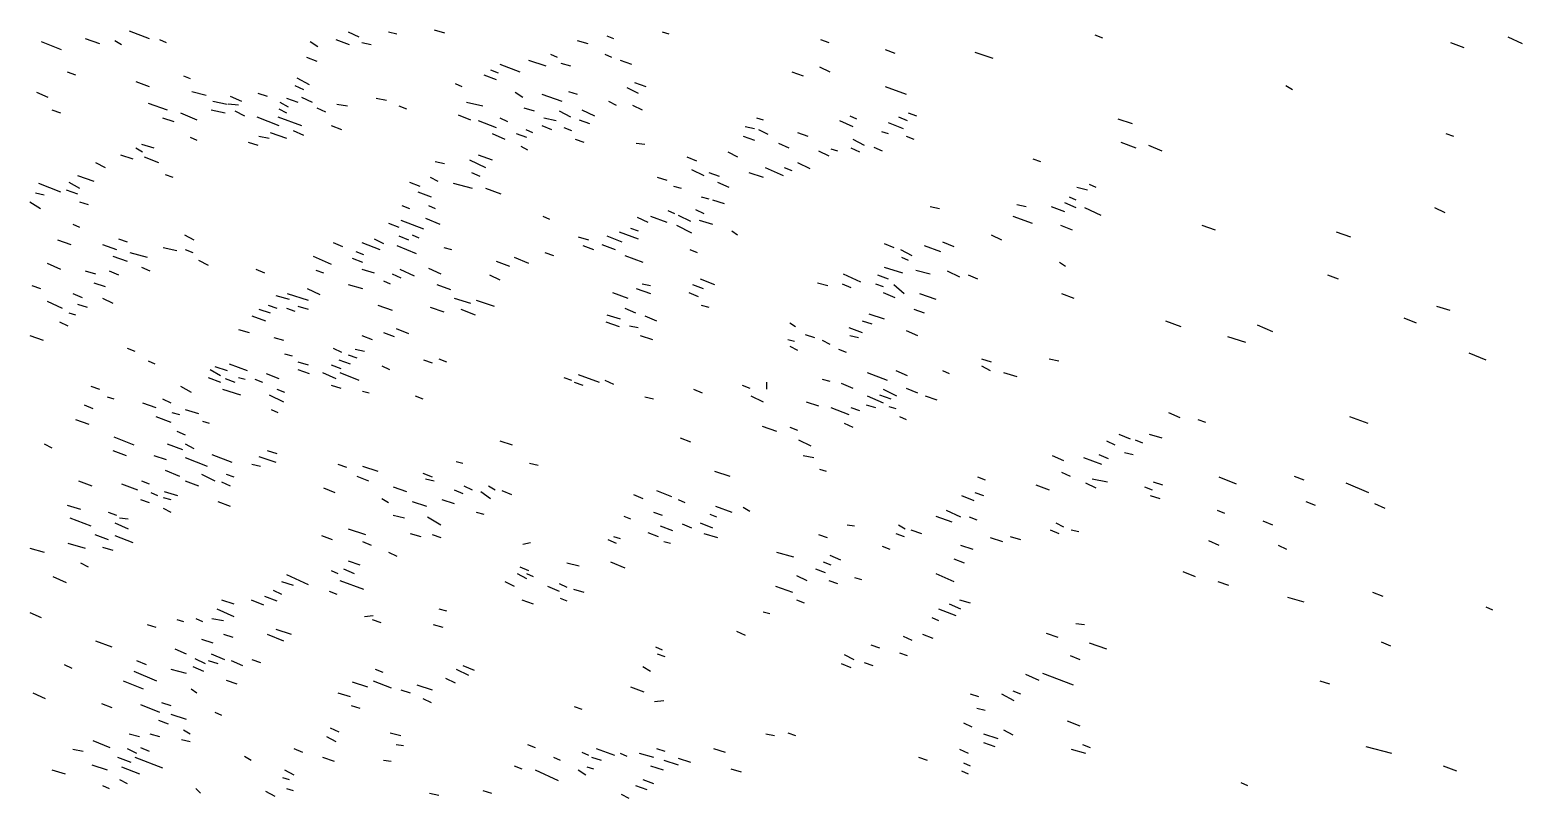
# Model space of a CAD drawing. Extents: x 0 to 598, y 0 to 600.
# Drawn here: x 0.2 to 286.5, y 302 to 449.3 of the extents above; entities that cross this region are included whole.
import ezdxf

# ---------------------------------------------------------------- set-up
doc = ezdxf.new("R2010")
doc.units = 0
doc.header["$MEASUREMENT"] = 0
doc.layers.add('LIMESTONE_FSET4', color=136, linetype='CONTINUOUS')

msp = doc.modelspace()

# ---------------------------------------------------------------- linework, layer by layer
at = {"layer": 'LIMESTONE_FSET4'}
for p, q in [((2.38, 447.05), (6.22, 445.55)), ((10.79, 447.61), (13.54, 446.68)), ((16.46, 447.24), (17.74, 446.49)), ((19.21, 449.11), (23.05, 447.61)), ((25.06, 447.43), (26.34, 446.86)), ((53.96, 447.05), (55.43, 446.12)), ((58.9, 447.43), (61.46, 446.49)), ((61.28, 448.92), (63.29, 447.99)), ((63.84, 446.86), (65.67, 446.49)), ((68.96, 448.92), (70.61, 448.55)), ((77.74, 449.3), (79.76, 448.74)), ((105.18, 447.24), (107.2, 446.68)), ((110.85, 448.17), (112.13, 447.61)), ((121.46, 448.92), (122.74, 448.55)), ((151.83, 447.43), (153.48, 446.86)), ((204.51, 448.36), (205.98, 447.8)), ((272.74, 446.86), (275.3, 445.93)), ((283.72, 447.99), (286.46, 446.68)), ((53.23, 444.06), (55.24, 443.31)), ((100.06, 444.62), (101.34, 444.06)), ((110.49, 444.62), (111.77, 444.06)), ((164.27, 445.55), (166.1, 444.81)), ((181.46, 444.99), (184.94, 443.87)), ((7.32, 441.25), (8.96, 440.69)), ((88.54, 441.62), (90, 441.06)), ((90.37, 442.75), (94.21, 441.25)), ((95.85, 443.49), (99.15, 442.37)), ((102.07, 442.93), (103.9, 442.37)), ((113.41, 443.49), (115.61, 442.75)), ((146.34, 441.25), (148.54, 440.5)), ((151.65, 442.18), (153.66, 441.25)), ((20.49, 439.38), (23.05, 438.44)), ((29.63, 440.5), (30.91, 439.94)), ((51.04, 438.63), (52.68, 437.88)), ((51.4, 440.12), (53.78, 438.81)), ((81.77, 439), (83.05, 438.44)), ((87.26, 440.69), (89.63, 439.75)), ((114.7, 438.25), (116.89, 437.13)), ((116.16, 439.19), (118.35, 438.44)), ((164.27, 438.44), (168.29, 436.94)), ((241.1, 438.63), (242.38, 437.88)), ((1.46, 437.32), (3.66, 436.38)), ((22.87, 435.26), (26.52, 433.95)), ((31.28, 437.5), (34.02, 436.76)), ((35.3, 435.63), (38.05, 435.07)), ((38.6, 436.57), (40.79, 435.63)), ((43.9, 437.13), (45.73, 436.57)), ((48.11, 435.44), (49.76, 434.51)), ((49.39, 436.19), (51.59, 435.44)), ((52.32, 436.38), (54.33, 435.44)), ((66.59, 436.19), (68.6, 435.82)), ((83.96, 435.44), (87.07, 434.7)), ((93.29, 437.32), (94.76, 436.38)), ((98.41, 436.94), (102.26, 435.63)), ((103.54, 437.5), (105.18, 436.94)), ((111.22, 435.63), (112.68, 434.88)), ((4.39, 433.95), (6.04, 433.39)), ((25.61, 432.45), (27.8, 431.7)), ((29.09, 433.39), (32.2, 432.07)), ((34.94, 433.95), (37.68, 433.39)), ((40.24, 434.88), (38.23, 435.07)), ((39.51, 433.76), (41.34, 432.82)), ((43.72, 432.64), (47.93, 430.95)), ((47.74, 432.64), (52.32, 430.95)), ((47.93, 434.13), (49.39, 433.39)), ((55.24, 434.32), (56.89, 433.57)), ((59.09, 435.07), (61.1, 434.7)), ((70.98, 434.7), (72.44, 434.13)), ((82.32, 433.01), (84.7, 432.07)), ((90.37, 432.45), (91.83, 431.7)), ((94.94, 434.32), (96.95, 433.76)), ((98.78, 432.45), (101.16, 431.89)), ((101.71, 433.76), (103.9, 432.64)), ((106.1, 433.95), (108.48, 432.82)), ((115.79, 434.88), (117.62, 433.95)), ((139.57, 432.45), (140.85, 432.07)), ((157.5, 432.82), (158.78, 432.26)), ((166.83, 432.64), (168.48, 431.89)), ((168.66, 433.39), (170.3, 432.82)), ((46.28, 429.64), (49.39, 428.52)), ((50.67, 430.02), (52.68, 429.08)), ((57.99, 430.95), (60, 430.2)), ((86.16, 431.89), (89.63, 430.58)), ((88.9, 429.45), (91.28, 428.33)), ((93.48, 429.45), (95.49, 428.71)), ((95.3, 430.2), (96.59, 429.64)), ((98.41, 430.95), (100.24, 430.2)), ((102.62, 430.58), (104.09, 430.02)), ((105.55, 432.07), (107.56, 431.33)), ((137.38, 430.76), (139.21, 430.39)), ((139.94, 430.2), (141.77, 429.27)), ((147.44, 429.64), (149.45, 428.89)), ((155.49, 431.89), (158.05, 430.76)), ((163.54, 429.83), (164.82, 429.45)), ((164.82, 431.51), (167.74, 430.39)), ((208.9, 432.26), (211.65, 431.33)), ((271.83, 429.45), (273.29, 428.89)), ((20.49, 426.65), (21.77, 425.9)), ((21.59, 427.39), (23.96, 426.65)), ((30.91, 428.71), (32.2, 428.14)), ((42.07, 427.77), (43.9, 427.21)), ((44.09, 428.89), (46.1, 428.52)), ((94.39, 427.02), (95.67, 426.27)), ((104.82, 428.33), (106.46, 427.77)), ((116.52, 427.58), (118.17, 427.39)), ((137.01, 428.89), (139.21, 428.14)), ((143.78, 427.58), (145.79, 426.65)), ((157.68, 426.65), (159.33, 425.9)), ((158.05, 428.33), (160.24, 427.21)), ((162.07, 426.83), (163.72, 426.08)), ((168.29, 428.89), (169.76, 428.33)), ((209.45, 427.77), (212.38, 426.65)), ((214.76, 427.21), (217.32, 426.08)), ((12.8, 423.84), (14.63, 422.9)), ((17.56, 425.34), (19.94, 424.59)), ((22.13, 424.96), (24.88, 423.84)), ((77.93, 424.03), (79.76, 423.65)), ((84.51, 424.4), (87.62, 422.9)), ((86.16, 425.34), (88.9, 424.4)), ((126.22, 424.96), (128.05, 424.21)), ((134.09, 425.9), (135.91, 424.96)), ((147.44, 423.84), (149.82, 422.71)), ((151.46, 426.08), (153.48, 425.15)), ((153.84, 426.46), (155.12, 426.08)), ((192.62, 424.59), (194.09, 424.03)), ((9.33, 421.4), (12.44, 420.28)), ((26.16, 421.59), (27.62, 421.03)), ((77.01, 421.03), (78.48, 420.28)), ((84.88, 421.97), (86.52, 421.22)), ((120.55, 421.03), (122.38, 420.47)), ((127.13, 422.53), (129.51, 421.4)), ((130.43, 421.97), (132.44, 421.22)), ((138.11, 421.97), (140.85, 421.03)), ((141.22, 422.9), (144.7, 421.4)), ((144.88, 422.9), (146.34, 422.34)), ((1.28, 418.03), (2.93, 417.66)), ((1.83, 419.91), (6.04, 418.22)), ((7.13, 418.6), (9.33, 417.85)), ((7.68, 420.09), (9.7, 418.97)), ((72.99, 420.09), (75, 419.34)), ((74.63, 418.22), (77.2, 417.29)), ((81.4, 419.91), (85.06, 418.97)), ((87.62, 418.97), (90.55, 417.85)), ((123.66, 419.34), (125.12, 418.97)), ((132.07, 420.09), (134.27, 419.16)), ((201.04, 419.16), (203.05, 418.6)), ((203.41, 419.72), (204.7, 419.16)), ((0.18, 416.35), (2.2, 415.04)), ((9.7, 416.35), (11.34, 415.79)), ((71.52, 415.6), (72.99, 415.04)), ((76.65, 415.6), (77.93, 415.04)), ((128.96, 417.29), (130.43, 416.91)), ((131.16, 416.72), (133.35, 415.98)), ((172.87, 415.41), (174.7, 415.04)), ((189.51, 415.79), (191.34, 415.41)), ((196.1, 415.41), (198.66, 414.48)), ((198.66, 416.16), (200.85, 415.23)), ((199.57, 417.29), (200.85, 416.72)), ((202.5, 415.23), (205.61, 413.73)), ((269.63, 415.23), (271.65, 414.29)), ((71.34, 412.79), (75.73, 411.11)), ((76.1, 413.17), (78.84, 412.04)), ((98.6, 413.54), (99.88, 412.98)), ((116.71, 413.35), (118.72, 412.42)), ((119.27, 413.54), (122.38, 412.42)), ((122.56, 414.66), (123.84, 414.1)), ((124.57, 413.73), (126.95, 412.61)), ((127.87, 414.85), (129.51, 414.1)), ((128.6, 412.79), (131.16, 412.04)), ((188.78, 413.54), (192.44, 412.23)), ((8.41, 412.04), (9.7, 411.48)), ((29.82, 409.98), (31.65, 409.05)), ((68.96, 412.23), (70.98, 411.48)), ((70.98, 409.8), (72.8, 409.05)), ((73.54, 409.98), (74.82, 409.42)), ((105.37, 409.61), (107.38, 409.05)), ((110.85, 409.8), (113.78, 408.67)), ((113.23, 410.55), (116.89, 409.24)), ((115.43, 411.29), (116.89, 410.73)), ((124.21, 411.86), (127.13, 410.36)), ((134.82, 410.73), (135.91, 409.98)), ((184.57, 409.98), (186.59, 409.05)), ((197.93, 411.86), (200.12, 410.92)), ((225, 411.86), (227.56, 410.92)), ((250.79, 410.55), (253.54, 409.61)), ((5.49, 409.05), (8.05, 408.11)), ((14.09, 408.11), (16.83, 407.18)), ((17.2, 409.24), (18.84, 408.67)), ((19.39, 406.61), (22.68, 405.68)), ((25.79, 407.55), (28.35, 406.99)), ((30, 407.18), (31.46, 406.61)), ((58.35, 408.49), (60.18, 407.74)), ((62.74, 406.8), (64.21, 406.24)), ((63.84, 408.49), (67.32, 407.18)), ((66.22, 409.24), (68.05, 408.3)), ((70.61, 407.93), (74.27, 406.43)), ((79.57, 407.55), (81.04, 407.18)), ((98.96, 406.61), (100.61, 406.05)), ((106.28, 407.93), (108.29, 407.18)), ((109.94, 408.11), (112.5, 407.18)), ((126.77, 407.18), (128.23, 406.61)), ((164.09, 408.3), (165.91, 407.55)), ((167.2, 407.18), (169.39, 406.05)), ((171.77, 407.93), (174.88, 406.8)), ((175.24, 408.67), (177.44, 407.74)), ((3.48, 404.56), (6.04, 403.43)), ((16.1, 405.87), (18.84, 404.93)), ((21.59, 403.81), (23.23, 403.06)), ((32.56, 405.12), (34.39, 404.18)), ((54.51, 405.87), (57.99, 404.37)), ((62.01, 405.49), (64.02, 404.74)), ((89.63, 404.93), (92.2, 403.99)), ((93.11, 405.68), (95.85, 404.56)), ((114.33, 406.05), (117.8, 404.74)), ((164.09, 403.81), (167.56, 402.68)), ((167.38, 405.68), (168.66, 405.12)), ((197.74, 404.74), (198.84, 403.99)), ((10.79, 403.06), (12.8, 402.5)), ((12.44, 400.81), (14.63, 400.06)), ((15.37, 403.06), (17.2, 402.31)), ((43.54, 403.43), (45.18, 402.68)), ((55.06, 403.24), (56.52, 402.68)), ((63.84, 403.43), (66.22, 402.68)), ((68.05, 401.19), (69.33, 400.62)), ((69.7, 402.5), (71.34, 401.75)), ((71.16, 403.43), (73.9, 402.12)), ((76.65, 403.62), (79.02, 402.5)), ((88.35, 402.31), (90.37, 401.37)), ((128.78, 401.56), (131.52, 400.44)), ((151.28, 400.81), (153.29, 400.25)), ((156.22, 402.5), (159.51, 401)), ((162.8, 402.31), (164.82, 401.56)), ((170.12, 403.24), (172.87, 402.5)), ((176.16, 403.06), (178.54, 401.93)), ((180.18, 402.31), (182.01, 401.56)), ((249.15, 402.31), (251.16, 401.56)), ((0.55, 400.25), (2.2, 399.69)), ((8.41, 398.75), (10.24, 398)), ((47.38, 398.38), (49.94, 397.63)), ((49.57, 398.75), (53.6, 397.44)), ((53.41, 399.69), (55.79, 398.56)), ((61.28, 400.44), (64.02, 399.69)), ((78.29, 400.44), (80.85, 399.5)), ((111.95, 398.94), (114.88, 397.82)), ((116.52, 399.69), (119.27, 398.75)), ((117.62, 400.62), (119.27, 400.25)), ((126.59, 398.94), (128.41, 398.19)), ((127.32, 400.44), (129.33, 399.69)), ((156.04, 400.62), (157.68, 399.88)), ((162.44, 400.62), (163.9, 400.06)), ((163.9, 398.94), (166.1, 398)), ((165.91, 400.44), (167.93, 398.75)), ((170.85, 398.75), (173.96, 397.63)), ((198.11, 398.75), (200.49, 397.82)), ((3.48, 397.25), (6.4, 395.94)), ((9.33, 396.69), (11.16, 396.13)), ((14.09, 397.82), (16.1, 396.88)), ((44.09, 395.76), (46.28, 395.01)), ((45.91, 396.51), (47.56, 395.94)), ((49.39, 395.94), (51.04, 395.38)), ((51.59, 396.32), (53.6, 395.76)), ((66.95, 396.51), (69.7, 395.57)), ((77.01, 396.13), (79.57, 395.2)), ((81.59, 397.82), (84.7, 396.88)), ((82.87, 395.76), (85.61, 394.63)), ((85.79, 397.44), (89.27, 396.32)), ((114.33, 395.94), (116.34, 395.01)), ((128.96, 396.51), (130.43, 396.13)), ((169.76, 395.76), (171.77, 395.01)), ((270, 396.32), (272.56, 395.57)), ((5.85, 393.32), (7.5, 392.57)), ((7.68, 395.01), (8.96, 394.63)), ((42.8, 394.45), (45.37, 393.51)), ((110.67, 393.32), (113.23, 392.39)), ((110.85, 394.63), (113.41, 393.88)), ((115.24, 392.57), (116.89, 392.2)), ((118.17, 394.45), (120.37, 393.51)), ((145.98, 393.14), (147.07, 392.39)), ((159.88, 393.51), (161.71, 392.95)), ((161.16, 394.82), (164.09, 393.88)), ((218.05, 393.51), (220.98, 392.39)), ((235.61, 392.76), (238.54, 391.45)), ((263.78, 394.07), (266.16, 393.14)), ((0.18, 390.7), (2.74, 389.77)), ((40.24, 391.83), (42.26, 391.26)), ((47.01, 390.33), (48.84, 389.77)), ((63.84, 390.7), (65.85, 389.95)), ((68.05, 391.26), (70.06, 390.51)), ((70.43, 392.01), (72.8, 391.08)), ((117.26, 390.7), (119.63, 389.95)), ((145.61, 389.95), (146.89, 389.58)), ((148.9, 390.89), (150.73, 390.33)), ((152.2, 389.77), (153.66, 389.02)), ((157.32, 392.2), (159.88, 391.26)), ((157.5, 390.7), (159.15, 390.33)), ((168.29, 391.64), (170.49, 390.7)), ((229.94, 390.51), (233.41, 389.39)), ((18.84, 388.27), (20.3, 387.71)), ((49.02, 387.15), (50.49, 386.77)), ((58.35, 388.27), (60, 387.52)), ((61.28, 386.96), (62.93, 386.4)), ((62.56, 388.08), (64.39, 387.71)), ((145.98, 388.64), (147.44, 387.89)), ((155.3, 388.08), (156.77, 387.52)), ((276.22, 387.33), (279.51, 386.02)), ((22.87, 385.83), (24.15, 385.27)), ((34.76, 384.15), (36.77, 383.03)), ((35.67, 384.71), (38.05, 383.96)), ((38.41, 385.27), (41.89, 383.96)), ((51.59, 385.65), (53.6, 385.09)), ((51.59, 384.15), (53.78, 383.4)), ((57.99, 385.09), (59.82, 384.34)), ((59.45, 386.02), (61.65, 385.27)), ((67.68, 384.9), (69.15, 384.15)), ((75.73, 386.02), (77.38, 385.46)), ((78.66, 386.21), (80.12, 385.65)), ((166.28, 383.96), (168.48, 383.03)), ((175.24, 383.96), (176.52, 383.4)), ((182.74, 386.21), (184.57, 385.65)), ((182.74, 384.9), (184.39, 383.96)), ((195.73, 386.21), (197.56, 385.83)), ((11.89, 380.97), (13.54, 380.41)), ((29.09, 380.97), (31.1, 379.84)), ((34.39, 382.65), (36.77, 381.72)), ((37.68, 382.46), (39.51, 381.72)), ((40.24, 382.65), (41.52, 382.28)), ((43.35, 382.28), (44.82, 381.72)), ((45.55, 383.4), (47.93, 382.46)), ((56.34, 383.59), (58.9, 382.46)), ((57.99, 381.15), (59.82, 380.59)), ((59.63, 383.59), (63.29, 382.09)), ((102.62, 382.65), (104.09, 382.09)), ((104.63, 381.72), (106.28, 381.15)), ((105.37, 383.21), (109.39, 381.72)), ((110.49, 382.09), (112.13, 381.34)), ((136.83, 381.15), (138.29, 380.59)), ((141.59, 380.41), (141.59, 381.72)), ((152.2, 382.28), (153.66, 381.9)), ((155.85, 381.53), (158.05, 380.59)), ((160.79, 383.59), (164.63, 382.09)), ((186.95, 383.59), (189.51, 382.84)), ((15, 378.91), (16.28, 378.53)), ((25.61, 378.53), (27.26, 377.78)), ((37.13, 380.41), (40.61, 379.28)), ((46.1, 379.28), (48.84, 377.97)), ((47.56, 380.41), (49.02, 379.84)), ((64.02, 380.03), (65.3, 379.66)), ((74.09, 379.1), (75.55, 378.53)), ((118.17, 378.91), (119.82, 378.53)), ((127.5, 380.41), (129.15, 379.66)), ((138.48, 379.1), (140.85, 377.97)), ((149.09, 377.97), (151.46, 377.22)), ((160.79, 379.1), (163.9, 377.78)), ((163.17, 379.28), (165.37, 378.53)), ((163.9, 380.41), (166.46, 379.1)), ((168.29, 380.59), (170.49, 379.66)), ((171.95, 379.1), (174.15, 378.35)), ((10.61, 377.41), (12.26, 376.66)), ((21.77, 377.78), (24.33, 376.85)), ((24.33, 375.16), (27.26, 374.04)), ((27.44, 375.91), (28.9, 375.54)), ((30, 376.47), (32.56, 375.73)), ((46.46, 376.47), (47.74, 375.91)), ((153.84, 376.85), (157.32, 375.54)), ((157.68, 376.85), (159.33, 376.29)), ((160.61, 377.41), (162.44, 376.85)), ((165, 377.04), (166.28, 376.66)), ((167.01, 375.16), (168.29, 374.6)), ((218.6, 375.91), (220.79, 374.98)), ((253.35, 375.16), (256.83, 373.85)), ((8.96, 374.6), (11.52, 373.67)), ((28.35, 372.36), (30, 371.61)), ((33.29, 374.23), (34.57, 373.85)), ((140.67, 373.29), (143.41, 372.36)), ((145.98, 373.1), (147.44, 372.54)), ((156.4, 373.85), (158.05, 373.1)), ((224.27, 374.6), (225.73, 374.04)), ((2.93, 369.92), (4.39, 369.17)), ((16.28, 371.23), (20.12, 369.73)), ((26.52, 369.92), (29.45, 368.8)), ((30, 369.92), (31.65, 368.99)), ((90.37, 370.48), (92.74, 369.73)), ((124.94, 371.05), (126.95, 370.3)), ((147.62, 370.67), (150, 369.55)), ((206.71, 370.48), (208.35, 369.73)), ((209.09, 371.79), (211.28, 370.86)), ((212.2, 370.67), (213.66, 370.11)), ((214.94, 371.79), (217.32, 371.05)), ((16.1, 368.61), (18.66, 367.68)), ((23.96, 367.68), (26.34, 366.93)), ((30, 367.3), (34.21, 365.62)), ((35.12, 367.86), (38.96, 366.37)), ((44.09, 367.49), (47.38, 366.37)), ((45.73, 368.61), (47.56, 368.05)), ((81.95, 366.55), (83.23, 366.18)), ((148.54, 367.68), (150.55, 367.3)), ((196.28, 367.68), (198.48, 366.74)), ((202.32, 367.3), (205.79, 365.99)), ((205.24, 367.86), (207.07, 367.11)), ((210.18, 368.24), (211.83, 367.86)), ((26.16, 364.87), (28.9, 363.74)), ((33.11, 364.12), (35.67, 362.81)), ((37.87, 364.12), (39.33, 363.56)), ((42.8, 365.99), (44.45, 365.62)), ((59.27, 365.99), (60.91, 365.43)), ((62.93, 363.74), (65.12, 362.81)), ((64.02, 365.62), (66.95, 364.68)), ((75.55, 364.31), (77.38, 363.56)), ((96.04, 366.18), (97.68, 365.8)), ((131.52, 364.68), (134.45, 363.74)), ((151.65, 365.05), (152.93, 364.68)), ((198.11, 364.49), (199.76, 363.74)), ((242.74, 363.74), (244.57, 363)), ((9.51, 362.81), (12.07, 361.87)), ((17.74, 362.25), (20.85, 361.12)), ((21.59, 362.81), (23.05, 362.25)), ((25.98, 360.75), (28.54, 360)), ((30, 362.81), (32.56, 361.87)), ((36.95, 362.62), (38.6, 361.87)), ((56.52, 361.5), (58.72, 360.56)), ((69.88, 361.68), (72.44, 360.75)), ((76.1, 363.18), (77.74, 362.81)), ((81.59, 361.12), (83.23, 360.37)), ((83.41, 361.87), (85.06, 361.12)), ((86.71, 360.75), (88.54, 359.44)), ((88.17, 361.87), (89.45, 361.12)), ((90.73, 360.94), (92.56, 360.19)), ((120.37, 360.94), (123.29, 359.81)), ((182.01, 363.56), (183.48, 363)), ((193.17, 362.06), (195.73, 361.12)), ((202.68, 362.43), (204.7, 361.5)), ((203.96, 363.18), (206.89, 362.62)), ((214.02, 361.68), (215.49, 361.12)), ((215.67, 362.62), (217.5, 362.06)), ((228.29, 363.56), (231.59, 362.25)), ((252.62, 362.43), (257.01, 360.56)), ((7.32, 358.13), (9.88, 357.38)), ((21.4, 359.25), (23.05, 358.69)), ((23.41, 360.56), (24.7, 360)), ((25.79, 359.63), (27.26, 359.25)), ((36.22, 358.88), (38.6, 357.94)), ((67.68, 359.44), (68.96, 358.69)), ((73.54, 358.88), (76.28, 357.94)), ((79.21, 359.25), (81.59, 358.5)), ((115.98, 360.19), (117.8, 359.44)), ((124.57, 359.25), (125.85, 358.69)), ((131.71, 357.94), (134.82, 356.82)), ((178.9, 360), (181.28, 359.06)), ((181.46, 360.56), (183.11, 360)), ((215.12, 360), (216.95, 359.44)), ((244.94, 358.88), (246.77, 358.13)), ((258.11, 358.5), (260.12, 357.57)), ((7.87, 355.69), (11.89, 354.2)), ((15.18, 356.82), (16.83, 356.26)), ((17.38, 355.69), (19.02, 355.51)), ((25.79, 357.57), (27.26, 356.82)), ((69.88, 356.26), (72.07, 355.69)), ((76.46, 355.88), (79.02, 354.38)), ((85.79, 356.82), (87.26, 356.44)), ((114.15, 356.07), (115.43, 355.51)), ((119.82, 356.82), (121.46, 356.26)), ((130.61, 356.44), (131.89, 355.88)), ((137.01, 357.75), (138.29, 357)), ((173.96, 356.07), (177.07, 354.95)), ((175.98, 357.19), (178.72, 355.88)), ((180.37, 355.88), (181.83, 355.32)), ((227.93, 357.19), (229.39, 356.63)), ((236.71, 355.13), (238.54, 354.38)), ((12.62, 352.51), (15.18, 351.58)), ((16.46, 354.76), (19.02, 353.63)), ((16.46, 352.32), (19.94, 351.01)), ((56.16, 352.32), (58.17, 351.58)), ((61.28, 353.63), (64.57, 352.51)), ((73.17, 352.7), (75.18, 352.14)), ((77.38, 352.51), (79.02, 351.95)), ((112.13, 352.14), (113.41, 351.76)), ((118.72, 352.89), (120.73, 352.14)), ((121.1, 354.2), (123.48, 353.26)), ((125.3, 354.57), (127.13, 353.82)), ((128.78, 354.76), (131.16, 353.82)), ((129.51, 352.7), (132.07, 351.95)), ((151.46, 352.51), (153.11, 351.95)), ((156.95, 354.38), (158.41, 354.2)), ((166.28, 352.7), (167.93, 352.14)), ((166.83, 354.38), (168.11, 353.63)), ((169.21, 353.45), (171.22, 352.7)), ((188.23, 352.14), (190.24, 351.58)), ((195.91, 353.45), (197.56, 352.7)), ((197.01, 354.76), (198.48, 354.01)), ((199.94, 353.45), (201.4, 353.07)), ((0.18, 349.89), (2.93, 349.14)), ((7.5, 350.83), (10.79, 349.89)), ((14.09, 350.08), (16.1, 349.52)), ((64.02, 351.2), (65.67, 350.45)), ((94.76, 350.64), (96.22, 351.01)), ((111.04, 351.58), (112.68, 350.83)), ((121.83, 351.2), (123.11, 350.83)), ((163.72, 350.27), (165.18, 349.7)), ((178.72, 350.45), (181.1, 349.7)), ((184.39, 351.95), (186.77, 351.2)), ((226.28, 351.39), (228.29, 350.45)), ((239.63, 350.45), (241.28, 349.7)), ((9.88, 347.08), (11.34, 346.33)), ((61.28, 347.46), (63.48, 346.71)), ((68.96, 349.14), (70.61, 348.39)), ((103.17, 347.08), (105.55, 346.52)), ((111.59, 347.27), (114.33, 346.15)), ((143.41, 349.14), (146.71, 348.21)), ((152.38, 347.27), (153.84, 346.71)), ((153.66, 348.58), (155.67, 347.64)), ((177.44, 347.83), (179.45, 347.08)), ((4.57, 344.46), (7.13, 343.34)), ((49.39, 344.84), (53.6, 342.96)), ((57.99, 345.59), (59.27, 345.02)), ((59.63, 343.71), (64.21, 342.03)), ((60.37, 345.96), (62.38, 345.02)), ((93.66, 345.02), (95.49, 344.09)), ((94.21, 346.33), (95.85, 345.59)), ((95.49, 345.02), (96.77, 344.46)), ((147.26, 344.65), (149.27, 343.71)), ((150.91, 345.96), (152.74, 345.21)), ((153.48, 343.71), (155.12, 343.15)), ((158.41, 344.27), (159.7, 343.9)), ((173.96, 345.02), (177.44, 343.53)), ((221.34, 345.4), (223.72, 344.46)), ((45.18, 340.72), (47.56, 339.78)), ((46.83, 341.84), (48.48, 341.09)), ((48.48, 343.53), (50.67, 342.78)), ((57.62, 341.65), (59.09, 341.09)), ((91.28, 343.53), (93.11, 342.59)), ((99.51, 342.59), (101.71, 341.65)), ((101.71, 343.15), (103.17, 342.4)), ((104.45, 342.03), (106.46, 341.47)), ((143.23, 342.59), (146.52, 341.47)), ((228.11, 343.53), (230.12, 342.78)), ((257.74, 341.47), (259.76, 340.72)), ((36.04, 338.28), (39.33, 336.79)), ((36.95, 339.97), (39.33, 339.22)), ((42.62, 339.97), (45, 339.03)), ((78.66, 338.28), (80.12, 337.91)), ((94.57, 339.97), (96.77, 339.22)), ((101.89, 340.34), (103.17, 339.78)), ((147.26, 339.97), (148.72, 339.41)), ((174.51, 338.28), (177.8, 336.97)), ((176.52, 339.22), (178.72, 338.28)), ((178.54, 339.97), (180.55, 339.41)), ((241.46, 340.53), (244.57, 339.59)), ((279.51, 338.66), (280.79, 338.1)), ((0.18, 337.54), (2.38, 336.6)), ((22.68, 335.29), (24.33, 334.73)), ((28.35, 336.22), (29.63, 335.85)), ((32.01, 336.41), (33.29, 335.85)), ((35.12, 336.41), (37.32, 336.04)), ((64.39, 336.79), (66.04, 336.97)), ((65.85, 336.22), (67.5, 335.66)), ((77.56, 335.29), (79.39, 334.73)), ((140.85, 337.72), (142.13, 337.35)), ((173.23, 336.6), (174.51, 336.04)), ((200.85, 335.48), (202.5, 335.29)), ((12.8, 332.11), (15.91, 330.98)), ((33.11, 332.48), (35.3, 331.73)), ((37.32, 333.42), (39.15, 332.85)), ((45.73, 333.42), (48.84, 332.11)), ((47.38, 334.35), (50.3, 333.42)), ((135.73, 333.98), (137.38, 333.23)), ((167.74, 333.04), (169.39, 332.29)), ((171.4, 333.42), (173.41, 332.67)), ((195.18, 333.6), (197.38, 332.85)), ((27.99, 330.61), (30.18, 329.67)), ((34.94, 329.67), (37.5, 328.55)), ((120.18, 330.98), (121.46, 330.42)), ((120.55, 329.67), (122.01, 329.11)), ((156.4, 329.49), (158.23, 328.55)), ((161.52, 331.36), (163.17, 330.8)), ((167.01, 329.86), (168.48, 329.3)), ((199.76, 329.3), (201.59, 328.55)), ((203.41, 331.73), (206.71, 330.61)), ((259.39, 331.92), (261.22, 331.17)), ((6.77, 327.61), (8.23, 326.86)), ((20.67, 328.36), (22.5, 327.61)), ((27.26, 326.68), (30.18, 325.93)), ((31.46, 327.24), (33.48, 326.3)), ((31.83, 328.74), (33.84, 327.8)), ((34.39, 328.36), (36.22, 327.8)), ((38.78, 328.36), (40.98, 327.43)), ((42.8, 328.55), (44.45, 327.99)), ((66.4, 326.68), (67.87, 326.12)), ((81.95, 326.68), (84.33, 325.55)), ((83.23, 327.43), (85.43, 326.49)), ((117.8, 327.24), (119.27, 326.3)), ((155.85, 327.8), (157.68, 327.05)), ((160.24, 327.99), (161.89, 327.43)), ((18.11, 324.43), (21.95, 322.93)), ((20.12, 326.3), (24.51, 324.43)), ((37.87, 324.62), (39.88, 323.87)), ((62.01, 324.24), (64.94, 323.31)), ((66.04, 324.43), (69.51, 323.12)), ((74.45, 323.68), (77.38, 322.75)), ((79.94, 324.99), (81.77, 324.06)), ((191.16, 325.74), (193.72, 324.62)), ((194.45, 325.93), (200.3, 323.68)), ((247.68, 324.43), (249.51, 323.87)), ((0.73, 322.18), (3.11, 321.06)), ((31.1, 322.93), (32.2, 322.18)), ((59.27, 322.18), (61.65, 321.44)), ((71.34, 322.75), (73.17, 322.18)), ((75.55, 321.06), (77.2, 320.31)), ((115.43, 323.31), (117.99, 322.37)), ((120, 320.5), (121.83, 320.69)), ((180.55, 322), (182.2, 321.44)), ((186.59, 322), (188.96, 320.69)), ((188.78, 322.56), (190.24, 322)), ((13.9, 320.12), (15.91, 319.38)), ((21.4, 319.94), (25.06, 318.44)), ((25.43, 320.31), (27.26, 319.75)), ((27.26, 318.07), (30.18, 317.13)), ((35.67, 318.44), (36.95, 317.88)), ((61.83, 319.75), (63.48, 319.19)), ((104.63, 319.56), (106.1, 319)), ((181.83, 319.19), (183.48, 318.81)), ((24.88, 316.94), (26.71, 316.19)), ((29.63, 315.07), (30.91, 314.32)), ((57.8, 315.44), (59.45, 314.7)), ((179.27, 316.38), (180.91, 315.63)), ((186.95, 315.07), (188.78, 314.13)), ((199.21, 316.76), (201.59, 315.82)), ((12.26, 313.01), (15.55, 311.7)), ((19.21, 314.32), (21.22, 313.76)), ((23.23, 314.32), (25.06, 313.76)), ((29.27, 313.2), (30.91, 312.82)), ((57.07, 313.76), (58.9, 312.82)), ((69.33, 314.51), (71.34, 313.95)), ((70.43, 312.26), (71.89, 312.07)), ((95.67, 312.26), (97.13, 311.7)), ((141.4, 314.32), (143.05, 313.95)), ((145.61, 314.51), (147.07, 313.95)), ((183.11, 314.32), (185.85, 313.39)), ((183.11, 312.64), (185.3, 311.89)), ((202.13, 312.26), (203.6, 311.7)), ((8.41, 311.33), (10.43, 310.95)), ((17.01, 309.83), (19.57, 308.89)), ((18.84, 311.51), (20.67, 310.58)), ((20.3, 309.83), (25.61, 307.77)), ((21.4, 311.7), (23.05, 310.95)), ((41.34, 310.02), (42.62, 309.27)), ((50.85, 311.51), (52.5, 310.76)), ((56.34, 309.83), (58.54, 309.08)), ((68.05, 309.27), (69.51, 309.08)), ((100.61, 309.83), (101.89, 309.27)), ((106.1, 310.76), (107.38, 310.2)), ((107.93, 309.83), (109.76, 309.27)), ((108.84, 311.51), (112.32, 310.2)), ((113.41, 310.58), (114.7, 310.02)), ((117.07, 310.58), (119.82, 309.83)), ((120.37, 311.51), (122.01, 310.95)), ((121.83, 309.27), (124.57, 308.33)), ((124.57, 309.64), (126.95, 308.89)), ((131.34, 311.51), (133.54, 310.76)), ((170.67, 309.83), (172.32, 309.27)), ((178.54, 311.33), (180.18, 310.58)), ((199.94, 311.33), (202.68, 310.58)), ((256.46, 311.89), (261.4, 310.58)), ((4.39, 307.39), (6.95, 306.65)), ((12.07, 308.33), (15, 307.39)), ((17.74, 307.96), (21.22, 306.65)), ((49.02, 307.39), (50.85, 306.46)), ((93.11, 308.14), (94.57, 307.58)), ((97.13, 307.39), (101.52, 305.34)), ((105.37, 307.39), (106.83, 306.46)), ((107.01, 307.96), (108.29, 307.58)), ((119.27, 308.14), (121.65, 307.39)), ((134.63, 307.58), (136.65, 307.02)), ((178.9, 307.21), (180.18, 306.65)), ((179.27, 308.71), (180.55, 308.14)), ((271.28, 308.14), (273.84, 307.21)), ((14.09, 304.4), (15.37, 303.84)), ((17.38, 305.52), (18.84, 304.77)), ((32.01, 303.84), (32.93, 302.9)), ((48.66, 305.9), (49.94, 305.52)), ((49.39, 303.84), (50.67, 303.46)), ((87.07, 303.46), (88.72, 302.9)), ((116.34, 304.4), (118.54, 303.65)), ((117.8, 305.52), (119.82, 304.77)), ((232.5, 304.96), (233.78, 304.4)), ((45.37, 303.28), (47.2, 302.34)), ((76.83, 302.9), (78.66, 302.53)), ((113.6, 302.71), (115.06, 301.97))]:
    msp.add_line(p, q, dxfattribs=at)

doc.saveas('drawing.dxf')
